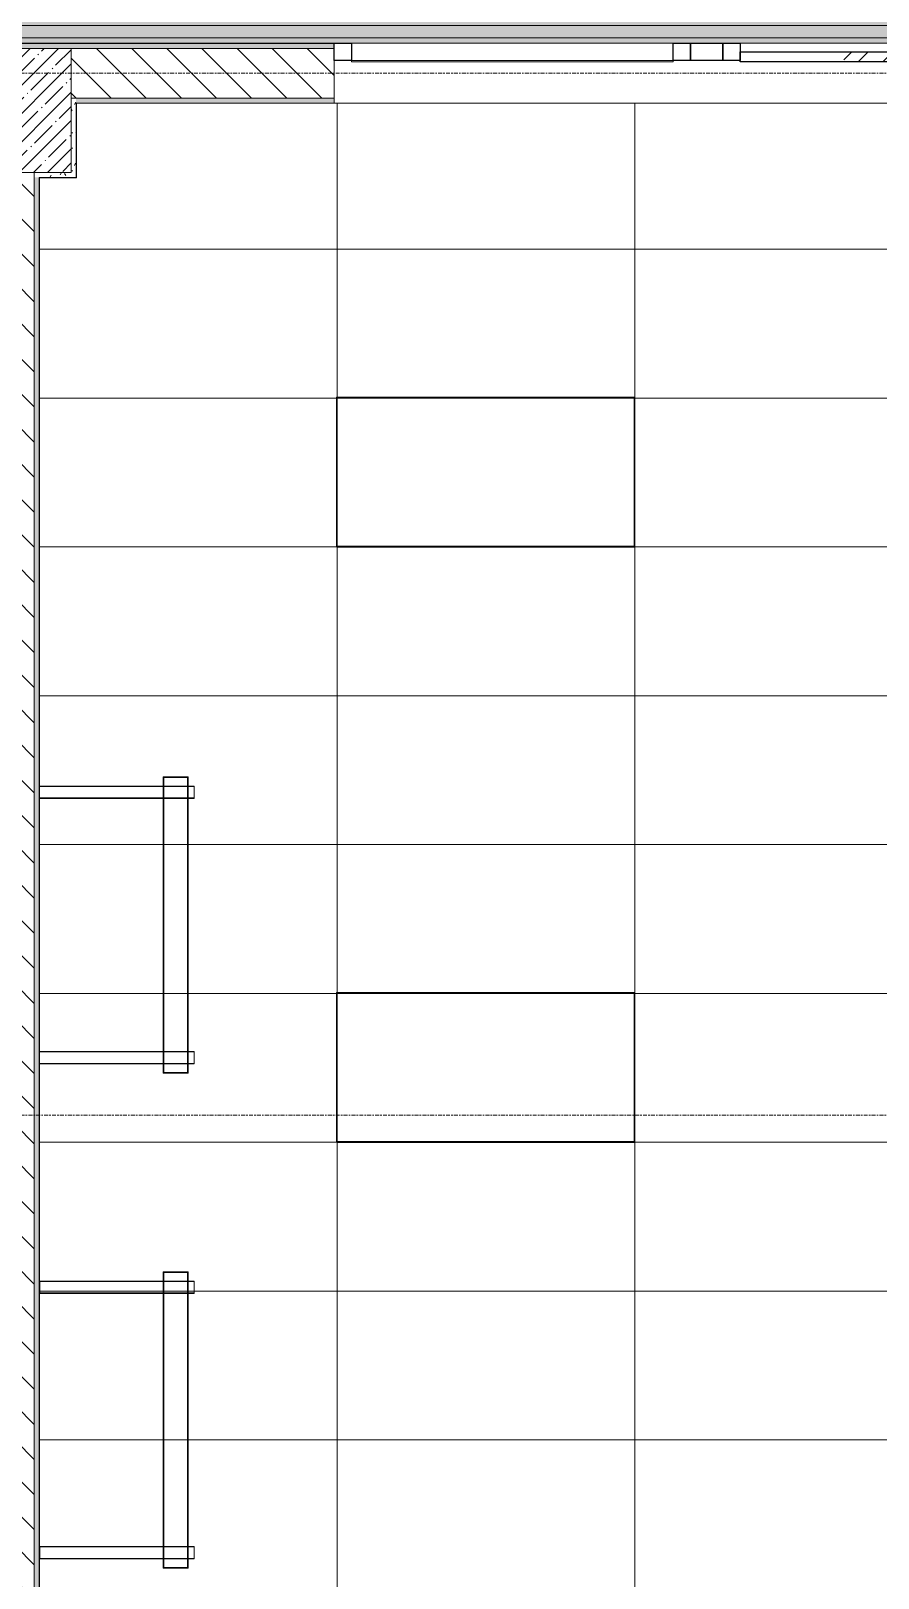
# Model space of a CAD drawing. Header units: millimetres. Extents: x 36059 to 234328, y -8553 to 29000.
# Drawn here: x 56748 to 60161, y 1734 to 7971 of the extents above; entities that cross this region are included whole.
import ezdxf

# ---------------------------------------------------------------- set-up
doc = ezdxf.new("R2010")
doc.units = ezdxf.units.MM
doc.linetypes.add('Осевая', pattern=[31.75, 6.35, -4.7625, 15.875, -4.7625])
for name, color, linetype, lineweight, true_color in [('A-ANNO-NOTE', 1, 'Continuous', 9, 0xff0000), ('A-CLNG-1', 7, 'Continuous', 9, 0xeaeaea), ('A-WALL-1', 7, 'Continuous', 9, 0x3c3c3c), ('A-WALL-FNSH-1', 7, 'Continuous', 9, 0x3c3c3c), ('E-LITE-EQPM-1', 7, 'Continuous', 9, 0xff8080), ('I-WALL-1', 7, 'Continuous', 9, 0x535353), ('S-COLS-1', 9, 'Continuous', 9, 0x808080), ('S-COLS-2', 7, 'Continuous', 9, 0x3c3c3c)]:
    doc.layers.add(name, color=color, linetype=linetype, lineweight=lineweight, true_color=true_color)
for name, color, linetype, lineweight in [('A-CLNG-PATT', 7, 'Continuous', 9), ('A-GLAZ-CURT', 7, 'Continuous', 9), ('A-GLAZ-CURT-1', 7, 'Continuous', 25), ('A-GLAZ-CWMG', 7, 'Continuous', 9), ('A-GLAZ-CWMG-1', 7, 'Continuous', 25), ('A-WALL', 7, 'Continuous', 9), ('I-WALL', 7, 'Continuous', 9), ('S-COLS', 7, 'Continuous', 9), ('Оси-2', 7, 'Осевая', 9)]:
    doc.layers.add(name, color=color, linetype=linetype, lineweight=lineweight)
doc.layers.add('A-CLNG-PATT-1', color=7, linetype='Continuous', lineweight=9, transparency=1)
pattern_1 = [(135, (0, 0), (-70.71068, -70.71068), [])]
pattern_2 = [(0, (0, 0), (121.92, 30.48), [10.058, -81.382, 10.058, -81.382, -487.68]), (0, (0, 0), (121.92, 30.48), [-182.88, 10.058, -172.822, 10.058, -81.382, -213.36]), (0, (0, 0), (121.92, 30.48), [-457.2, 10.058, -50.902, 10.058, -142.342]), (120, (45.72, 15.24), (-87.356454, 90.345817), [10.058, -81.382, 10.058, -81.382, -487.68]), (120, (45.72, 15.24), (-87.356454, 90.345817), [-182.88, 10.058, -172.822, 10.058, -81.382, -213.36]), (120, (45.72, 15.24), (-87.356454, 90.345817), [-457.2, 10.058, -50.902, 10.058, -142.342]), (240, (60.96, 76.2), (-34.563546, -120.825817), [10.058, -81.382, 10.058, -81.382, -487.68]), (240, (60.96, 76.2), (-34.563546, -120.825817), [-182.88, 10.058, -172.822, 10.058, -81.382, -213.36]), (240, (60.96, 76.2), (-34.563546, -120.825817), [-457.2, 10.058, -50.902, 10.058, -142.342])]

# ---------------------------------------------------------------- blocks, each defined once
blk = doc.blocks.new('BSC_Колонна _Прямоугольная - 500х500-V17-Сводный план потолка 3 этажа в осях 12-23')
at = {"layer": 'S-COLS-1'}
h = blk.add_hatch(dxfattribs=at)
h.set_pattern_fill('FP_26', color=256, style=0, pattern_type=2)
h.set_pattern_definition([(45, (-56660, -7650), (-57.02463, 57.02463), []), (45, (-56602.975, -7650), (-57.02463, 57.02463), [100.806, -20.161, 3.353, -16.808])])
h.paths.add_polyline_path([(-250, -250), (250, -250), (250, 250), (-250, 250)])
at = {"layer": 'S-COLS-2'}
for p, q in [((-250, 250), (250, 250)), ((-250, -250), (-250, 250)), ((250, 250), (250, -250)), ((250, -250), (-250, -250))]:
    blk.add_line(p, q, dxfattribs=at)
blk = doc.blocks.new('E220 IP40 _школа доски 1195-100 IP40 аналог 1-36_ - V1-E0-00270-60000-4001839 _ V2-A0-PR00-00_2_0017_25 _Призма стандарт_-V48-Сводный план потолка 3 этажа в осях 12-23')
at = {"layer": 'E-LITE-EQPM-1'}
for p, q in [((57280.7, 3769.2), (57280.7, 4964.2)), ((57280.7, 4964.2), (57380.7, 4964.2)), ((57380.7, 4964.2), (57280.7, 4964.2)), ((57280.7, 4964.2), (57280.7, 3769.2)), ((57282.7, 3772.2), (57282.7, 4961.2)), ((57282.7, 4961.2), (57378.7, 4961.2)), ((57378.7, 4961.2), (57282.7, 4961.2)), ((57282.7, 4961.2), (57282.7, 3772.2)), ((57378.7, 4961.2), (57282.7, 4961.2)), ((57282.7, 4961.2), (57282.7, 3772.2)), ((57282.7, 3772.2), (57282.7, 4961.2)), ((57282.7, 4961.2), (57378.7, 4961.2)), ((57378.7, 4961.2), (57378.7, 3772.2)), ((57378.7, 3772.2), (57378.7, 4961.2)), ((57378.7, 3772.2), (57378.7, 4961.2)), ((57378.7, 4961.2), (57378.7, 3772.2)), ((57380.7, 4964.2), (57380.7, 3769.2)), ((57380.7, 3769.2), (57380.7, 4964.2)), ((57280.7, 4926.7), (56780.7, 4926.7)), ((56780.7, 4926.7), (56820.7, 4926.7)), ((56780.7, 4876.7), (57280.7, 4876.7)), ((56820.7, 4876.7), (56780.7, 4876.7)), ((56782.7, 4924.7), (57280.7, 4924.7)), ((56782.7, 4924.7), (56782.7, 4878.7)), ((56782.7, 4878.7), (56782.7, 4924.7)), ((56820.7, 4924.7), (56782.7, 4924.7)), ((56782.7, 4878.7), (57280.7, 4878.7)), ((56782.7, 4878.7), (56820.7, 4878.7)), ((56820.7, 4926.7), (57280.7, 4926.7)), ((56820.7, 4926.7), (56820.7, 4924.7)), ((56820.7, 4924.7), (56820.7, 4926.7)), ((56820.7, 4924.7), (57280.7, 4924.7)), ((56820.7, 4878.7), (57280.7, 4878.7)), ((56820.7, 4878.7), (56820.7, 4876.7)), ((56820.7, 4876.7), (56820.7, 4878.7)), ((56820.7, 4876.7), (57280.7, 4876.7)), ((57282.7, 4926.7), (57280.7, 4926.7)), ((57280.7, 4926.7), (57282.7, 4926.7)), ((57280.7, 4924.7), (57282.7, 4924.7)), ((57280.7, 4924.7), (57282.7, 4924.7)), ((57280.7, 4878.7), (57282.6, 4878.7)), ((57280.7, 4878.7), (57282.6, 4878.7)), ((57280.7, 4876.7), (57282.6, 4876.7)), ((57280.7, 4876.7), (57282.6, 4876.7)), ((57378.7, 4926.7), (57282.7, 4926.7)), ((57282.7, 4926.7), (57378.7, 4926.7)), ((57282.7, 4924.7), (57378.7, 4924.7)), ((57282.7, 4924.7), (57378.7, 4924.7)), ((57282.7, 4878.7), (57378.7, 4878.7)), ((57282.7, 4878.7), (57378.7, 4878.7)), ((57282.7, 4876.7), (57378.7, 4876.7)), ((57282.7, 4876.7), (57378.7, 4876.7)), ((57380.7, 4926.7), (57378.8, 4926.7)), ((57378.8, 4926.7), (57380.7, 4926.7)), ((57378.8, 4924.7), (57380.7, 4924.7)), ((57378.8, 4924.7), (57380.7, 4924.7)), ((57378.9, 4878.7), (57380.7, 4878.7)), ((57378.9, 4878.7), (57380.7, 4878.7)), ((57378.9, 4876.7), (57380.7, 4876.7)), ((57378.9, 4876.7), (57380.7, 4876.7)), ((57405.7, 4926.7), (57380.7, 4926.7)), ((57380.7, 4926.7), (57405.7, 4926.7)), ((57380.7, 4924.7), (57405.7, 4924.7)), ((57380.7, 4924.7), (57405.7, 4924.7)), ((57380.7, 4878.7), (57405.7, 4878.7)), ((57380.7, 4878.7), (57405.7, 4878.7)), ((57380.7, 4876.7), (57405.7, 4876.7)), ((57380.7, 4876.7), (57405.7, 4876.7)), ((57405.7, 4926.7), (57405.7, 4924.7)), ((57405.7, 4876.7), (57405.7, 4926.7)), ((57405.7, 4924.7), (57405.7, 4878.7)), ((57405.7, 4878.7), (57405.7, 4876.7)), ((57280.9, 3856.7), (56780.7, 3856.7)), ((56780.7, 3856.7), (56820.7, 3856.7)), ((56780.7, 3806.7), (57280.8, 3806.7)), ((56820.7, 3806.7), (56780.7, 3806.7)), ((56782.7, 3854.7), (57280.9, 3854.7)), ((56782.7, 3854.7), (56782.7, 3808.7)), ((56782.7, 3808.7), (56782.7, 3854.7)), ((56820.7, 3854.7), (56782.7, 3854.7)), ((56782.7, 3808.7), (57280.8, 3808.7)), ((56782.7, 3808.7), (56820.7, 3808.7)), ((56820.7, 3856.7), (57280.9, 3856.7)), ((56820.7, 3856.7), (56820.7, 3854.7)), ((56820.7, 3854.7), (56820.7, 3856.7)), ((56820.7, 3854.7), (57280.9, 3854.7)), ((56820.7, 3808.7), (57280.8, 3808.7)), ((56820.7, 3808.7), (56820.7, 3806.7)), ((56820.7, 3806.7), (56820.7, 3808.7)), ((56820.7, 3806.7), (57280.8, 3806.7)), ((57280.8, 3808.7), (57282.7, 3808.7)), ((57280.8, 3808.7), (57282.7, 3808.7)), ((57280.8, 3806.7), (57282.7, 3806.7)), ((57280.8, 3806.7), (57282.7, 3806.7)), ((57282.7, 3856.7), (57280.9, 3856.7)), ((57280.9, 3856.7), (57282.7, 3856.7)), ((57280.9, 3854.7), (57282.7, 3854.7)), ((57280.9, 3854.7), (57282.7, 3854.7)), ((57378.7, 3856.7), (57282.7, 3856.7)), ((57282.7, 3856.7), (57378.7, 3856.7)), ((57282.7, 3854.7), (57378.7, 3854.7)), ((57282.7, 3854.7), (57378.7, 3854.7)), ((57282.7, 3808.7), (57378.7, 3808.7)), ((57282.7, 3808.7), (57378.7, 3808.7)), ((57282.7, 3806.7), (57378.7, 3806.7)), ((57282.7, 3806.7), (57378.7, 3806.7)), ((57380.6, 3856.7), (57378.7, 3856.7)), ((57378.7, 3856.7), (57380.6, 3856.7)), ((57378.7, 3854.7), (57380.6, 3854.7)), ((57378.7, 3854.7), (57380.6, 3854.7)), ((57378.7, 3808.7), (57380.6, 3808.7)), ((57378.7, 3808.7), (57380.6, 3808.7)), ((57378.7, 3806.7), (57380.7, 3806.7)), ((57378.7, 3806.7), (57380.7, 3806.7)), ((57405.7, 3856.7), (57380.6, 3856.7)), ((57380.6, 3856.7), (57405.7, 3856.7)), ((57380.6, 3854.7), (57405.7, 3854.7)), ((57380.6, 3854.7), (57405.7, 3854.7)), ((57380.6, 3808.7), (57405.7, 3808.7)), ((57380.6, 3808.7), (57405.7, 3808.7)), ((57380.7, 3806.7), (57405.7, 3806.7)), ((57380.7, 3806.7), (57405.7, 3806.7)), ((57405.7, 3856.7), (57405.7, 3854.7)), ((57405.7, 3806.7), (57405.7, 3856.7)), ((57405.7, 3854.7), (57405.7, 3808.7)), ((57405.7, 3808.7), (57405.7, 3806.7)), ((57380.7, 3769.2), (57280.7, 3769.2)), ((57280.7, 3769.2), (57380.7, 3769.2)), ((57378.7, 3772.2), (57282.7, 3772.2)), ((57282.7, 3772.2), (57378.7, 3772.2)), ((57282.7, 3772.2), (57378.7, 3772.2)), ((57378.7, 3772.2), (57282.7, 3772.2))]:
    blk.add_line(p, q, dxfattribs=at)
blk = doc.blocks.new('Рассеиватель E220 - V2-A0-PR00-00_2_0016_25 Призма стандарт-27752360-Сводный план потолка 3 этажа в осях 12-23')
at = {"layer": 'E-LITE-EQPM-1'}
for p, q in [((-594.5, -48), (-594.5, 48)), ((-594.5, 48), (594.5, 48)), ((594.5, 48), (-594.5, 48)), ((-594.5, 48), (-594.5, -48)), ((594.5, 48), (594.5, -48)), ((594.5, -48), (594.5, 48)), ((594.5, -48), (-594.5, -48)), ((-594.5, -48), (594.5, -48))]:
    blk.add_line(p, q, dxfattribs=at)
blk = doc.blocks.new('E220 IP40 _школа доски 1195-100 IP40 аналог 1-36_ - V1-E0-00270-60000-4001839 _ V2-A0-PR00-00_2_0017_25 _Призма стандарт_-V49-Сводный план потолка 3 этажа в осях 12-23')
at = {"layer": 'E-LITE-EQPM-1'}
for p, q in [((57281, 2931.3), (56781, 2931.3)), ((56781, 2881.3), (56781, 2931.3)), ((56781, 2931.3), (56781, 2881.3)), ((56781, 2931.3), (56821, 2931.3)), ((56821, 2931.3), (57281, 2931.3)), ((56821, 2931.3), (56821, 2929.3)), ((56821, 2929.3), (56821, 2931.3)), ((57281, 1773.8), (57281, 2968.8)), ((57281, 2968.8), (57381, 2968.8)), ((57381, 2968.8), (57281, 2968.8)), ((57281, 2968.8), (57281, 1773.8)), ((57282.9, 2931.3), (57281, 2931.3)), ((57281, 2931.3), (57282.9, 2931.3)), ((57283, 1776.8), (57283, 2965.8)), ((57283, 2965.8), (57379, 2965.8)), ((57379, 2965.8), (57283, 2965.8)), ((57283, 2965.8), (57283, 1776.8)), ((57379, 2965.8), (57283, 2965.8)), ((57283, 2965.8), (57283, 1776.8)), ((57283, 1776.8), (57283, 2965.8)), ((57283, 2965.8), (57379, 2965.8)), ((57379, 2931.3), (57283, 2931.3)), ((57283, 2931.3), (57379, 2931.3)), ((57379, 2965.8), (57379, 1776.8)), ((57379, 1776.8), (57379, 2965.8)), ((57379, 1776.8), (57379, 2965.8)), ((57379, 2965.8), (57379, 1776.8)), ((57381, 2931.3), (57379.1, 2931.3)), ((57379.1, 2931.3), (57381, 2931.3)), ((57381, 2968.8), (57381, 1773.8)), ((57381, 1773.8), (57381, 2968.8)), ((57406, 2931.3), (57381, 2931.3)), ((57381, 2931.3), (57406, 2931.3)), ((57406, 2931.3), (57406, 2929.3)), ((57406, 2881.3), (57406, 2931.3)), ((56781, 2881.3), (57281, 2881.3)), ((56821, 2881.3), (56781, 2881.3)), ((56783, 2929.3), (57281, 2929.3)), ((56783, 2929.3), (56783, 2883.3)), ((56783, 2883.3), (56783, 2929.3)), ((56821, 2929.3), (56783, 2929.3)), ((56783, 2883.3), (57281, 2883.3)), ((56783, 2883.3), (56821, 2883.3)), ((56821, 2929.3), (57281, 2929.3)), ((56821, 2883.3), (57281, 2883.3)), ((56821, 2883.3), (56821, 2881.3)), ((56821, 2881.3), (56821, 2883.3)), ((56821, 2881.3), (57281, 2881.3)), ((57281, 2929.3), (57282.9, 2929.3)), ((57281, 2929.3), (57282.9, 2929.3)), ((57281, 2883.3), (57282.9, 2883.3)), ((57281, 2883.3), (57282.9, 2883.3)), ((57281, 2881.3), (57282.9, 2881.3)), ((57281, 2881.3), (57282.9, 2881.3)), ((57283, 2929.3), (57379, 2929.3)), ((57283, 2929.3), (57379, 2929.3)), ((57283, 2883.3), (57379, 2883.3)), ((57283, 2883.3), (57379, 2883.3)), ((57283, 2881.3), (57379, 2881.3)), ((57283, 2881.3), (57379, 2881.3)), ((57379.1, 2929.3), (57381, 2929.3)), ((57379.1, 2929.3), (57381, 2929.3)), ((57379.1, 2883.3), (57381, 2883.3)), ((57379.1, 2883.3), (57381, 2883.3)), ((57379.1, 2881.3), (57381, 2881.3)), ((57379.1, 2881.3), (57381, 2881.3)), ((57381, 2929.3), (57406, 2929.3)), ((57381, 2929.3), (57406, 2929.3)), ((57381, 2883.3), (57406, 2883.3)), ((57381, 2883.3), (57406, 2883.3)), ((57381, 2881.3), (57406, 2881.3)), ((57381, 2881.3), (57406, 2881.3)), ((57406, 2929.3), (57406, 2883.3)), ((57406, 2883.3), (57406, 2881.3)), ((57281.1, 1861.3), (56781, 1861.3)), ((56781, 1811.3), (56781, 1861.3)), ((56781, 1861.3), (56781, 1811.3)), ((56781, 1861.3), (56821, 1861.3)), ((56781, 1811.3), (57281.1, 1811.3)), ((56821, 1811.3), (56781, 1811.3)), ((56783, 1859.3), (57281.1, 1859.3)), ((56783, 1859.3), (56783, 1813.3)), ((56783, 1813.3), (56783, 1859.3)), ((56821, 1859.3), (56783, 1859.3)), ((56783, 1813.3), (57281.1, 1813.3)), ((56783, 1813.3), (56821, 1813.3)), ((56821, 1861.3), (57281.1, 1861.3)), ((56821, 1861.3), (56821, 1859.3)), ((56821, 1859.3), (56821, 1861.3)), ((56821, 1859.3), (57281.1, 1859.3)), ((56821, 1813.3), (57281.1, 1813.3)), ((56821, 1813.3), (56821, 1811.3)), ((56821, 1811.3), (56821, 1813.3)), ((56821, 1811.3), (57281.1, 1811.3)), ((57283, 1861.3), (57281.1, 1861.3)), ((57281.1, 1861.3), (57283, 1861.3)), ((57281.1, 1859.3), (57283, 1859.3)), ((57281.1, 1859.3), (57283, 1859.3)), ((57281.1, 1813.3), (57283, 1813.3)), ((57281.1, 1813.3), (57283, 1813.3)), ((57281.1, 1811.3), (57283, 1811.3)), ((57281.1, 1811.3), (57283, 1811.3)), ((57379, 1861.3), (57283, 1861.3)), ((57283, 1861.3), (57379, 1861.3)), ((57283, 1859.3), (57379, 1859.3)), ((57283, 1859.3), (57379, 1859.3)), ((57283, 1813.3), (57379, 1813.3)), ((57283, 1813.3), (57379, 1813.3)), ((57283, 1811.3), (57379, 1811.3)), ((57283, 1811.3), (57379, 1811.3)), ((57380.9, 1861.3), (57379, 1861.3)), ((57379, 1861.3), (57380.9, 1861.3)), ((57379, 1859.3), (57380.9, 1859.3)), ((57379, 1859.3), (57380.9, 1859.3)), ((57379, 1813.3), (57380.9, 1813.3)), ((57379, 1813.3), (57380.9, 1813.3)), ((57379, 1811.3), (57380.9, 1811.3)), ((57379, 1811.3), (57380.9, 1811.3)), ((57406, 1861.3), (57380.9, 1861.3)), ((57380.9, 1861.3), (57406, 1861.3)), ((57380.9, 1859.3), (57406, 1859.3)), ((57380.9, 1859.3), (57406, 1859.3)), ((57380.9, 1813.3), (57406, 1813.3)), ((57380.9, 1813.3), (57406, 1813.3)), ((57380.9, 1811.3), (57406, 1811.3)), ((57380.9, 1811.3), (57406, 1811.3)), ((57406, 1861.3), (57406, 1859.3)), ((57406, 1811.3), (57406, 1861.3)), ((57406, 1859.3), (57406, 1813.3)), ((57406, 1813.3), (57406, 1811.3)), ((57381, 1773.8), (57281, 1773.8)), ((57281, 1773.8), (57381, 1773.8)), ((57379, 1776.8), (57283, 1776.8)), ((57283, 1776.8), (57379, 1776.8)), ((57283, 1776.8), (57379, 1776.8)), ((57379, 1776.8), (57283, 1776.8))]:
    blk.add_line(p, q, dxfattribs=at)
blk = doc.blocks.new('Прямоугольный импост - 50 x 70 мм-31720913-Сводный план потолка 3 этажа в осях 12-23')
at = {"layer": 'A-GLAZ-CWMG'}
blk.add_line((41265, 7920), (42060, 7920), dxfattribs=at)
blk = doc.blocks.new('Системная панель - Стемалит - 40мм-32257327-Сводный план потолка 3 этажа в осях 12-23')
at = {"layer": 'A-GLAZ-CURT-1'}
for p, q in [((-65, -35), (-65, 35)), ((-65, 35), (65, 35)), ((65, 35), (65, -35)), ((65, -35), (-65, -35))]:
    blk.add_line(p, q, dxfattribs=at)
blk = doc.blocks.new('Прямоугольный импост - 50 x 70 мм-31687886-Сводный план потолка 3 этажа в осях 12-23')
at = {"layer": 'A-GLAZ-CWMG-1'}
for p, q in [((35, 35), (-35, 35)), ((-35, 35), (-35, -35)), ((35, -35), (35, 35)), ((-35, -35), (35, -35))]:
    blk.add_line(p, q, dxfattribs=at)
blk = doc.blocks.new('Системная панель - Стекло - 40мм-32257328-Сводный план потолка 3 этажа в осях 12-23')
at = {"layer": 'A-GLAZ-CURT'}
for p, q in [((-647.5, -40), (-647.5, -35)), ((-647.5, -40), (647.5, -40)), ((647.5, -35), (647.5, -40))]:
    blk.add_line(p, q, dxfattribs=at)
blk = doc.blocks.new('Прямоугольный импост - 50 x 70 мм-31701779-Сводный план потолка 3 этажа в осях 12-23')
at = {"layer": 'A-GLAZ-CWMG-1'}
for p, q in [((-70, 35), (0, 35)), ((-70, -35), (-70, 35)), ((0, 35), (0, -35)), ((0, -35), (-70, -35))]:
    blk.add_line(p, q, dxfattribs=at)
blk = doc.blocks.new('Прямоугольный импост - 50 x 70 мм-31693698-Сводный план потолка 3 этажа в осях 12-23')
at = {"layer": 'A-GLAZ-CWMG'}
for p, q in [((39700, 7920), (40995, 7920)), ((39700, 7850), (40995, 7850))]:
    blk.add_line(p, q, dxfattribs=at)
blk = doc.blocks.new('Системная панель - Стекло - 40мм-V55-Сводный план потолка 3 этажа в осях 12-23')
at = {"layer": 'A-GLAZ-CURT'}
h = blk.add_hatch(dxfattribs=at)
h.set_pattern_fill('FP_79', color=256, style=0, pattern_type=2)
h.set_pattern_definition([(45, (-60102.5, -7785.72), (-282.8427, 282.8427), [200, -600]), (45, (-60302.5, -7885.72), (-282.8427, 282.8427), [600, -200]), (45, (-59902.5, -7985.72), (-282.8427, 282.8427), [200, -600])])
h.paths.add_polyline_path([(397.5, -40), (397.5, 0), (-397.5, 0), (-397.5, -40), (98.8, -40)])
at = {"layer": 'A-GLAZ-CURT-1'}
for p, q in [((-397.5, -40), (-397.5, 0)), ((-397.5, 0), (397.5, 0)), ((397.5, 0), (397.5, -40)), ((397.5, -40), (-397.5, -40))]:
    blk.add_line(p, q, dxfattribs=at)
blk = doc.blocks.new('Прямоугольный импост - 50 x 70 мм-31702100-Сводный план потолка 3 этажа в осях 12-23')
at = {"layer": 'A-GLAZ-CWMG-1'}
for p, q in [((35, 35), (-35, 35)), ((-35, 35), (-35, -35)), ((35, -35), (35, 35)), ((-35, -35), (35, -35))]:
    blk.add_line(p, q, dxfattribs=at)

msp = doc.modelspace()

# ---------------------------------------------------------------- hatches: boundary and pattern name
at = {"layer": 'A-CLNG-PATT'}
h = msp.add_hatch(dxfattribs=at)
h.set_pattern_fill('FP_73', color=256, style=0, pattern_type=2)
h.set_pattern_definition([(0, (57110, 9792.5), (0, -50), [])])
h.paths.add_polyline_path([(74079, 7921), (74079, 8301), (75459, 8301), (75459, 10879.5), (74019.7, 10879.5), (74019.7, 10869), (70153.5, 10869), (70153.5, 10879.5), (70151, 10879.5), (70151, 10869), (66296, 10869), (66296, 10879.5), (61939, 10879.5), (61939, 11349), (61381, 11349), (61381, 10879), (42401, 10879), (42401, 10209), (38761, 10209), (38761, 7921), (68010, 7921), (68010, 7940), (68110, 7940), (68110, 7921), (68760, 7921), (68760, 7940), (68860, 7940), (68860, 7921), (73204.2, 7921)])
h.paths.add_polyline_path([(38945.9, 8867), (38899.1, 8878.5), (38856.4, 8900.9), (38820.3, 8932.9), (38792.9, 8972.6), (38775.8, 9017.6), (38770, 9065.5), (38775.8, 9113.4), (38792.9, 9158.4), (38820.3, 9198.1), (38856.4, 9230.1), (38899.1, 9252.5), (38945.9, 9264), (38994.1, 9264), (39040.9, 9252.5), (39083.6, 9230.1), (39119.7, 9198.1), (39147.1, 9158.4), (39164.2, 9113.4), (39170, 9065.5), (39164.2, 9017.6), (39147.1, 8972.6), (39119.7, 8932.9), (39083.6, 8900.9), (39040.9, 8878.5), (38991.1, 8867)])
h = msp.add_hatch(dxfattribs=at)
h.set_pattern_fill('FP_68', color=256, style=0, pattern_type=2)
h.set_pattern_definition([(180, (57981, 4690), (-7e-14, -600), []), (270, (57981, 4690), (1200, 7e-14), [])])
h.paths.add_polyline_path([(65387, 420), (65390, 421), (65390, 7050), (64210, 7050), (64209, 7660), (63406.2, 7659), (63406.2, 7652), (62218, 7652), (62218, 7050), (60890, 7050), (60889, 7680), (56930, 7679), (56930, 7380), (56780.7, 7379), (56781.7, 420), (65372.9, 420)])
h.paths.add_polyline_path([(63013.1, 1094.1), (62778.6, 1094.1), (62778.6, 1694.1), (63978.6, 1694.1), (63978.6, 1094.1)])
h.paths.add_polyline_path([(61557.2, 1094.1), (60378.6, 1094.1), (60378.6, 1694.1), (61578.6, 1694.1), (61578.6, 1094.1)])
h.paths.add_polyline_path([(57978.6, 1094.1), (57978.6, 1694.1), (59178.6, 1694.1), (59178.6, 1094.1), (58645.4, 1094.1)])
h.paths.add_polyline_path([(63978.6, 3494.1), (62778.6, 3494.1), (62778.6, 4094.1), (63978.6, 4094.1)])
h.paths.add_polyline_path([(60378.6, 3494.1), (60378.6, 4094.1), (61578.6, 4094.1), (61578.6, 3494.1), (61557.2, 3494.1)])
h.paths.add_polyline_path([(57978.6, 3494.1), (57978.6, 4094.1), (59178.6, 4094.1), (59178.6, 3494.1), (58645.4, 3494.1)])
h.paths.add_polyline_path([(62778.6, 5894.1), (62778.6, 6494.1), (63978.6, 6494.1), (63978.6, 5894.1)])
h.paths.add_polyline_path([(61557.2, 5894.1), (60378.6, 5894.1), (60378.6, 6494.1), (61578.6, 6494.1), (61578.6, 5894.1)])
h.paths.add_polyline_path([(57978.6, 5894.1), (57978.6, 6494.1), (59178.6, 6494.1), (59178.6, 5894.1), (58645.4, 5894.1)])
at = {"layer": 'A-CLNG-PATT-1'}
h = msp.add_hatch(color=256, dxfattribs=at)
h.paths.add_polyline_path([(74079, 7921), (74079, 8301), (75459, 8301), (75459, 10879.5), (74019.7, 10879.5), (74019.7, 10869), (70153.5, 10869), (70153.5, 10879.5), (70151, 10879.5), (70151, 10869), (66296, 10869), (66296, 10879.5), (61939, 10879.5), (61939, 11349), (61381, 11349), (61381, 10879), (42401, 10879), (42401, 10209), (38761, 10209), (38761, 7921), (68010, 7921), (68010, 7940), (68110, 7940), (68110, 7921), (68760, 7921), (68760, 7940), (68860, 7940), (68860, 7921), (73204.2, 7921)])
h.paths.add_polyline_path([(38945.9, 8867), (38899.1, 8878.5), (38856.4, 8900.9), (38820.3, 8932.9), (38792.9, 8972.6), (38775.8, 9017.6), (38770, 9065.5), (38775.8, 9113.4), (38792.9, 9158.4), (38820.3, 9198.1), (38856.4, 9230.1), (38899.1, 9252.5), (38945.9, 9264), (38994.1, 9264), (39040.9, 9252.5), (39083.6, 9230.1), (39119.7, 9198.1), (39147.1, 9158.4), (39164.2, 9113.4), (39170, 9065.5), (39164.2, 9017.6), (39147.1, 8972.6), (39119.7, 8932.9), (39083.6, 8900.9), (39040.9, 8878.5), (38991.1, 8867)])
at = {"layer": 'I-WALL'}
h = msp.add_hatch(dxfattribs=at)
h.set_pattern_fill('FP_65', color=256, style=0, pattern_type=2)
h.set_pattern_definition(pattern_2)
h.paths.add_polyline_path([(74100, 7900), (74100, 7920), (73705, 7920), (73705, 7900)])
h.paths.add_polyline_path([(71748.3, 7900), (72305, 7900), (72305, 7920), (71660, 7920), (71660, 7900)])
h.paths.add_polyline_path([(70292.4, 7900), (70710, 7900), (70710, 7920), (69360, 7920), (69360, 7900)])
h.paths.add_polyline_path([(68260, 7900), (68260, 7920), (66860, 7920), (66860, 7900), (68110, 7900)])
h.paths.add_polyline_path([(65910, 7900), (65910, 7920), (60470, 7920), (60470, 7900), (65410, 7900)])
h.paths.add_polyline_path([(57970, 7900), (57970, 7920), (50859.9, 7920), (50859.9, 7900), (57189.6, 7900)])
h.paths.add_polyline_path([(48359.9, 7900), (48359.9, 7920), (42130, 7920), (42130, 7900), (47910, 7900)])
h.paths.add_polyline_path([(39630, 7900), (39630, 7920), (38760, 7920), (38760, 7900), (39040, 7900)])
h = msp.add_hatch(dxfattribs=at)
h.set_pattern_fill('FP_21', color=256, style=0, pattern_type=2)
h.set_pattern_definition(pattern_1)
h.paths.add_polyline_path([(60470, 7700), (60910, 7700), (60910, 7900), (60470, 7900)])
h.paths.add_polyline_path([(57970, 7700), (57970, 7900), (56910, 7900), (56910, 7700), (57189.6, 7700)])
h = msp.add_hatch(dxfattribs=at)
h.set_pattern_fill('FP_65', color=256, style=0, pattern_type=2)
h.set_pattern_definition(pattern_2)
h.paths.add_polyline_path([(56930, 7380), (56930, 7700), (56910, 7700), (56910, 7380)])
h = msp.add_hatch(dxfattribs=at)
h.set_pattern_fill('FP_65', color=256, style=0, pattern_type=2)
h.set_pattern_definition(pattern_2)
h.paths.add_polyline_path([(60890, 7680), (60890, 7700), (60470, 7700), (60470, 7680), (60889, 7680)])
h.paths.add_polyline_path([(57970, 7680), (57970, 7700), (56930, 7700), (56930, 7680), (57189.6, 7680)])
h = msp.add_hatch(dxfattribs=at)
h.set_pattern_fill('FP_21', color=256, style=0, pattern_type=2)
h.set_pattern_definition(pattern_1)
h.paths.add_polyline_path([(56760.7, 400), (56760.7, 7400), (56560.7, 7400), (56560.7, 400)])
h = msp.add_hatch(dxfattribs=at)
h.set_pattern_fill('FP_65', color=256, style=0, pattern_type=2)
h.set_pattern_definition(pattern_2)
h.paths.add_polyline_path([(56780.7, 7380), (56910, 7380), (56910, 7400), (56760.7, 7400), (56760.7, 7380)])
h = msp.add_hatch(dxfattribs=at)
h.set_pattern_fill('FP_65', color=256, style=0, pattern_type=2)
h.set_pattern_definition(pattern_2)
h.paths.add_polyline_path([(56780.7, 400), (56780.7, 7380), (56760.7, 7380), (56760.7, 400)])

# ---------------------------------------------------------------- linework, layer by layer
at = {"layer": 'A-ANNO-NOTE'}
for p, q in [((57981, 5890), (57981, 6490)), ((57981, 6490), (59181, 6490)), ((59181, 6490), (59181, 5890)), ((59181, 5890), (57981, 5890)), ((57981, 3490), (57981, 4090)), ((57981, 4090), (59181, 4090)), ((59181, 4090), (59181, 3490)), ((59181, 3490), (57981, 3490))]:
    msp.add_line(p, q, dxfattribs=at)
at = {"layer": 'A-CLNG-1'}
for p, q in [((38761, 7921), (66860, 7921)), ((57978.6, 5894.1), (57978.6, 6494.1)), ((57978.6, 6494.1), (59178.6, 6494.1)), ((59178.6, 6494.1), (59178.6, 5894.1)), ((59178.6, 5894.1), (57978.6, 5894.1)), ((57978.6, 3494.1), (57978.6, 4094.1)), ((57978.6, 4094.1), (59178.6, 4094.1)), ((59178.6, 4094.1), (59178.6, 3494.1)), ((59178.6, 3494.1), (57978.6, 3494.1))]:
    msp.add_line(p, q, dxfattribs=at)
at = {"layer": 'A-WALL'}
for p, q in [((56910, 7700), (57970, 7700)), ((56930, 7380), (56930, 7680)), ((56930, 7679), (56931, 7679)), ((56780.7, 7380), (56910, 7380)), ((56780.7, 420), (56780.7, 7380))]:
    msp.add_line(p, q, dxfattribs=at)
at = {"layer": 'A-WALL-1'}
for p, q in [((56910, 7900), (57970, 7900)), ((57970, 7920), (57970, 7680)), ((57970, 7680), (56930, 7680)), ((56760.7, 7400), (56760.7, 400))]:
    msp.add_line(p, q, dxfattribs=at)
at = {"layer": 'A-WALL-FNSH-1'}
for p, q in [((57970, 7921), (57970, 7920)), ((57970, 7920), (50860, 7920)), ((57970, 7679), (56931, 7679)), ((56931, 7679), (56931, 7379)), ((57970, 7680), (57970, 7679)), ((56780.7, 7379), (56931, 7379)), ((56781.7, 7379), (56781.7, 1428.4)), ((56910, 7380), (56930, 7380))]:
    msp.add_line(p, q, dxfattribs=at)
at = {"layer": 'I-WALL-1'}
msp.add_line((57970, 7680), (60470, 7680), dxfattribs=at)
at = {"layer": 'Оси-2'}
for p, q in [((39359.2, 7800), (82200, 7800)), ((39359.2, 3600), (82200, 3600))]:
    msp.add_line(p, q, dxfattribs=at)

# ---------------------------------------------------------------- block references
at = {"layer": 'A-GLAZ-CURT'}
for name, p in [('Системная панель - Стемалит - 40мм-32257327-Сводный план потолка 3 этажа в осях 12-23', (59470, 7885.7)), ('Системная панель - Стекло - 40мм-V55-Сводный план потолка 3 этажа в осях 12-23', (60002.5, 7885.7)), ('Системная панель - Стекло - 40мм-32257328-Сводный план потолка 3 этажа в осях 12-23', (58687.5, 7885.7))]:
    msp.add_blockref(name, p, dxfattribs=at)
at = {"layer": 'A-GLAZ-CWMG', "rotation": 180}
msp.add_blockref('Прямоугольный импост - 50 x 70 мм-31701779-Сводный план потолка 3 этажа в осях 12-23', (57970, 7885.7), dxfattribs=at)
at = {"layer": 'A-GLAZ-CWMG'}
for name in ['Прямоугольный импост - 50 x 70 мм-31693698-Сводный план потолка 3 этажа в осях 12-23', 'Прямоугольный импост - 50 x 70 мм-31720913-Сводный план потолка 3 этажа в осях 12-23']:
    msp.add_blockref(name, (18340, 0.7), dxfattribs=at)
at = {"layer": 'A-GLAZ-CWMG', "extrusion": (0, 0, -1), "rotation": 180}
for name, p in [('Прямоугольный импост - 50 x 70 мм-31687886-Сводный план потолка 3 этажа в осях 12-23', (-59370, 7885.7)), ('Прямоугольный импост - 50 x 70 мм-31702100-Сводный план потолка 3 этажа в осях 12-23', (-59570, 7885.7))]:
    msp.add_blockref(name, p, dxfattribs=at)
at = {"layer": 'E-LITE-EQPM-1'}
for name in ['E220 IP40 _школа доски 1195-100 IP40 аналог 1-36_ - V1-E0-00270-60000-4001839 _ V2-A0-PR00-00_2_0017_25 _Призма стандарт_-V48-Сводный план потолка 3 этажа в осях 12-23', 'E220 IP40 _школа доски 1195-100 IP40 аналог 1-36_ - V1-E0-00270-60000-4001839 _ V2-A0-PR00-00_2_0017_25 _Призма стандарт_-V49-Сводный план потолка 3 этажа в осях 12-23']:
    msp.add_blockref(name, (0, 0), dxfattribs=at)
for p, rotation in [((57330.7, 4366.7), 89.9999999999999), ((57331, 2371.3), 89.99999999999993)]:
    msp.add_blockref('Рассеиватель E220 - V2-A0-PR00-00_2_0016_25 Призма стандарт-27752360-Сводный план потолка 3 этажа в осях 12-23', p, dxfattribs=dict(at, rotation=rotation))
at = {"layer": 'S-COLS'}
msp.add_blockref('BSC_Колонна _Прямоугольная - 500х500-V17-Сводный план потолка 3 этажа в осях 12-23', (56660, 7650), dxfattribs=at)

doc.saveas('drawing.dxf')
